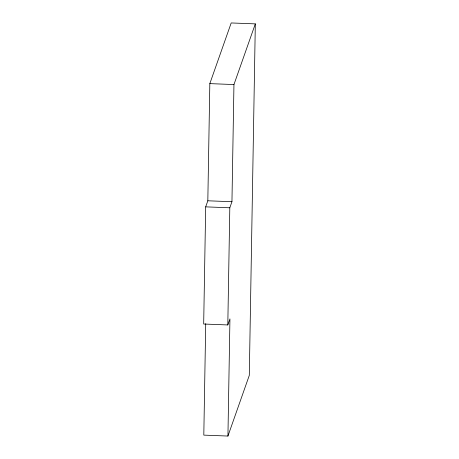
<?xml version="1.0" encoding="UTF-8"?>
<svg xmlns="http://www.w3.org/2000/svg" width="459" height="459" viewBox="0 0 459 459"><rect width="100%" height="100%" fill="white"/><g stroke="black" fill="none" stroke-linecap="round" stroke-linejoin="round"><path stroke-width="0.69" d="M227.934 436.05L249.3 375.376L255.319 23.879L231.198 22.95L209.826 83.624L207.824 200.79L205.684 206.86L203.681 324.025L227.802 324.949L229.942 318.885L227.934 436.05L203.807 435.121L205.718 323.67M227.802 324.949L229.81 207.784L231.95 201.719L233.952 84.554L255.319 23.879M209.826 83.624L233.952 84.554M207.824 200.79L231.95 201.719M205.684 206.86L229.81 207.784"/></g></svg>
